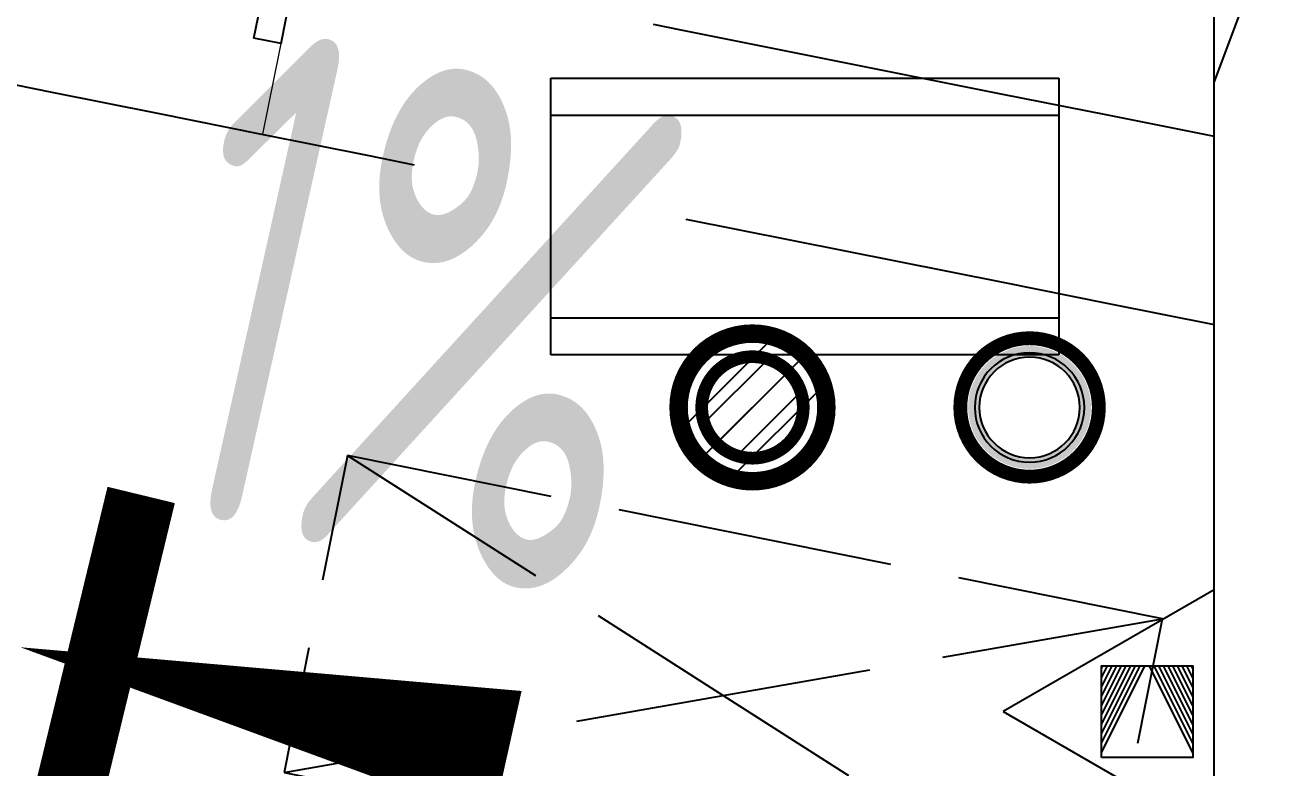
# Model space of a CAD drawing. Header units: inches. Extents: x 0 to 1813292486, y 0 to 3473589894.
# Drawn here: x 600492699 to 600494066, y 3473211484 to 3473212288 of the extents above; entities that cross this region are included whole.
import ezdxf
from ezdxf.enums import TextEntityAlignment as Align

# ---------------------------------------------------------------- set-up
doc = ezdxf.new("R2010")
doc.units = ezdxf.units.IN
doc.header["$LTSCALE"] = 1000
doc.header["$MEASUREMENT"] = 0
doc.linetypes.add('AX-MALL-WALL-P02-QT$0$DASH', pattern=[0.35, 0.25, -0.1])
for name, color, linetype in [('A-Anno-Note', 241, 'Continuous'), ('AX-MALL-DIM-P02$0$A-Anno-Dims', 3, 'Continuous'), ('AX-MALL-DIM-P02$0$A-Anno-Note', 241, 'Continuous'), ('AX-MALL-DIM-SY-P02$0$DIM_IDEN', 3, 'Continuous'), ('AX-MALL-P02-200$0$A-Anno-Note', 241, 'Continuous'), ('AX-MALL-WALL-P02$0$A-Anno-Note', 241, 'Continuous'), ('AX-MALL-WALL-P02-QT$0$A-Detl-Fine', 152, 'Continuous'), ('AX-MALL-WALL-P02-QT$0$A-Detl-Patt', 8, 'Continuous'), ('AX-MALL-WALL-P02-QT$0$A-Detl-Thin', 131, 'Continuous'), ('AX-MALL-WALL-P02-QT$0$A-Fixt', 81, 'Continuous'), ('AX-MALL-WALL-P02-QT$0$A-Hdrl', 31, 'Continuous'), ('AX-MALL-WALL-P02-QT$0$A-Wall', 2, 'Continuous'), ('AX-MALL-WALL-P02-QT$0$A-Wall-Patt', 13, 'Continuous'), ('PX-MALL-P02-LG$0$P-Airr-Pipe', 140, 'Continuous'), ('PX-MALL-P02-LG$0$P-Drain-Fldr', 4, 'Continuous'), ('PX-MALL-P02-LG$0$P-Drain-Fldr-ARCH', 161, 'Continuous'), ('PX-MALL-P02-LG$0$P-Drain-Fldr-W100', 4, 'Continuous'), ('PX-MALL-P02-LG$0$P-Drain-Fldr-W50', 4, 'Continuous'), ('PX-MALL-P02-LG$0$P-Exsh', 31, 'Continuous'), ('PX-MALL-P02-LG$0$P-Pipe-Risr', 7, 'Continuous'), ('PX-MALL-P02-LG$0$P-Pipe-Risr-Arch', 6, 'Continuous'), ('PX-MALL-P02-LG$0$P-Pipe-Risr-W100', 6, 'Continuous'), ('PX-MALL-P02-LG$0$P-Pipe-Risr-W50', 6, 'Continuous')]:
    doc.layers.add(name, color=color, linetype=linetype)
doc.layers.add('AX-MALL-WALL-P02-QT$0$M-AUX-TO-ARCH', color=1, linetype='Continuous', plot=False)
doc.styles.add('AX-MALL-DIM-P02$0$_TCH_DIM', font='gbenor.shx')
doc.styles.add('PX-MALL-P02-LG$0$jzfz', font='gbenor.shx', dxfattribs={"bigfont": 'gbcbig.shx'})

# ---------------------------------------------------------------- blocks, each defined once
blk = doc.blocks.new('AX-MALL-WALL-P02-QT$0$JB-AC(O)-Hide')
for p, q in [((-225, 174.9999999999709), (-450, 174.9999999999709)), ((-450, 174.9999999999709), (-450, 37.4999999999709)), ((-450, 174.9999999999709), (-225, 87.4999999999709)), ((150, 174.9999999999709), (-150, 174.9999999999709)), ((450, 174.9999999999709), (225.0000000000582, 174.9999999999709)), ((225.0000000000582, 87.5), (450, 174.9999999999709)), ((450, 37.4999999999709), (450, 174.9999999999709)), ((-150, 58.33333333331393), (0, -2.91038304567337e-11)), ((0, -2.91038304567337e-11), (150, 58.33333333331393)), ((-150, -58.33333333337214), (0, 0)), ((0, 0), (150, -58.33333333337214)), ((-450, -37.5000000000291), (-450, -175.0000000000291)), ((450, -175.0000000000291), (450, -37.5000000000291)), ((-450, -175.0000000000291), (-225, -87.5000000000291)), ((225.0000000000582, -87.50000000005821), (450, -175.0000000000291)), ((-450, -175.0000000000291), (-225, -175.0000000000291)), ((-150, -175.0000000000291), (150, -175.0000000000291)), ((225.0000000000582, -175.0000000000291), (450, -175.0000000000291))]:
    blk.add_line(p, q)
blk = doc.blocks.new('AX-MALL-WALL-P02-QT$0$tj')
at = {"layer": 'AX-MALL-WALL-P02-QT$0$A-Detl-Patt'}
h = blk.add_hatch(dxfattribs=at)
h.set_pattern_fill('STEEL', color=256, scale=100.0000000000001, angle=50.43183869082386)
h.set_pattern_definition([(75.00000000004839, (-14278.19445574284, 156289.8254051208), (-153.3407249234246, 41.08752340989569), []), (75.00000000004839, (-14317.88195610046, 156358.5661673546), (-153.3407249234246, 41.08752340989569), [])])
edge = h.paths.add_edge_path()
edge.add_line((88101.273016572, 47666.64152574539), (87883.93542659283, 47459.84604215622))
edge.add_line((87883.93542659283, 47459.84604215622), (91571.54751467705, 43584.64122533798))
edge.add_arc((262949.389629302, 558937.705083496), 543101.4133620498, 251.6057364187558, 260.0288666978238)
edge.add_arc((172180.8466627672, -2862.146247219684), 27099.9982179492, 64.7128659603706, 96.9316049602786, ccw=False)
edge.add_arc((262948.9730309481, 558936.3205539446), 543099.9677998082, 261.6155114784545, 271.7251478115656)
edge.add_line((279298.9759148359, 16082.51663446426), (279298.9759315252, 16382.65274763107))
edge.add_arc((262948.9742454757, 558936.3204835369), 542799.9676941936, 261.62020364125146, 271.7261014454634, ccw=False)
edge.add_arc((172180.8456921196, -2862.14609140989), 27400.00151046549, 64.80631838577902, 96.83815911678944)
edge.add_arc((262949.394896181, 558937.7037490648), 542801.4137571028, 251.6136389015772, 260.02417327084333, ccw=False)
edge.add_line((91737.26096642017, 43845.69257831573), (88101.273016572, 47666.64152574539))
at = {"layer": 'AX-MALL-WALL-P02-QT$0$A-Detl-Fine'}
blk.add_lwpolyline([(132811.4722374678, 30834.61961936951, 0.0115791088679644), (157401.0346465111, 25375.82027196884, -0.462333613789377), (158218.3106001616, 23912.57446622849, 0.01722036223288727), (157319.5910743475, 21221.48436784744, 0.01722036223288727)], format="xyb", dxfattribs=at)
at = {"layer": 'AX-MALL-WALL-P02-QT$0$A-Detl-Patt'}
blk.add_lwpolyline([(88103.03003954887, 47737.33037519455), (87813.24658572674, 47461.60306501389), (91543.92713344097, 43541.13421487808, 0.03677856867194786), (168908.9495433569, 23989.2463850975, -0.1416543586965341), (183742.0972260237, 21592.70785188675, 0.04416604653312874), (279348.9759123325, 16034.00206041336), (279348.9759345055, 16434.18465709686, -0.04414427716130016), (183859.0483468771, 21979.79425859451, 0.1405450684183163), (168919.8474783897, 24393.46752309799, -0.03670519880877311), (91764.87840116024, 43889.20268630981), (88103.03007543087, 47737.33033752441)], format="xyb", dxfattribs=at)
blk.add_lwpolyline([(88101.273016572, 47666.64152574539), (87883.93542659283, 47459.84604215622), (91571.54751467705, 43584.64122533798, 0.0367693963449814), (168910.2986617088, 24039.77597379684, -0.1415142461245126), (183756.7420067787, 21641.08926153183, 0.04414024362697595), (279298.9759148359, 16082.51663446426), (279298.9759315252, 16382.65274763107, -0.04412389944666065), (183844.4648458958, 21931.40288829803, 0.1406825130026793), (168918.4574091434, 24342.94360637665, -0.03671436212623864), (91737.26096642017, 43845.69257831573)], format="xyb", close=True, dxfattribs=at)
at = {"layer": 'AX-MALL-WALL-P02-QT$0$A-Detl-Patt', "linetype": 'AX-MALL-WALL-P02-QT$0$DASH'}
blk.add_lwpolyline([(132859.3256877661, 31028.81037187576, 0.01157910886801878), (157439.846178174, 25572.01830101013, -0.462333613769394), (158405.7177597284, 23842.72780036926, 0.01722036223352319), (157511.3607667685, 21164.70069742203, 0.01722036223352319)], format="xyb", dxfattribs=at)
at = {"layer": 'AX-MALL-WALL-P02-QT$0$A-Detl-Thin'}
blk.add_lwpolyline([(132955.0325908661, 31417.19186973572, 0.01157910886800202), (157517.4692392349, 25964.41434717178, -0.4623336138809657), (158780.5320760012, 23703.03446149826, 0.01722036223491924), (157894.9001518488, 21051.13336324692, 0.01722036223491924)], format="xyb", dxfattribs=at)
at = {"layer": 'AX-MALL-WALL-P02-QT$0$A-Hdrl', "ltscale": 6}
for points in [[(132907.1791398525, 31223.00112438202, 0.0115791088679423), (157478.6577087641, 25768.216319561, -0.462333613938532), (158593.1249176264, 23772.88112783432, 0.0172203622342485), (157703.1304593086, 21107.91702842712)], [(132883.2524142265, 31125.90575170517, 0.01157910886798392), (157459.251943469, 25670.1173081398, -0.462333613904387), (158499.4213386774, 23807.8044629097, 0.01722036223404632), (157607.2456126213, 21136.30886173248, 0.01722036223404632)]]:
    blk.add_lwpolyline(points, format="xyb", dxfattribs=at)
blk = doc.blocks.new('AX-MALL-WALL-P02-QT$0$1')
at = {"layer": 'AX-MALL-WALL-P02-QT$0$A-Detl-Patt', "linetype": 'AX-MALL-WALL-P02-QT$0$DASH', "extrusion": (0, 0, -1)}
for p, q in [((109579.0823497772, -109573.0687398911), (109829.5189602375, -109044.3849935532)), ((109606.1943365335, -109585.9116430283), (109856.6309474707, -109057.2278962135)), ((109606.1943365335, -109585.9116430283), (109579.0823497772, -109573.0687398911))]:
    blk.add_line(p, q, dxfattribs=at)
at = {"layer": 'AX-MALL-WALL-P02-QT$0$A-Detl-Patt', "linetype": 'AX-MALL-WALL-P02-QT$0$DASH', "lineweight": 13}
blk.add_lwpolyline([(108478.905179143, -109162.5688095093), (109563.3846606016, -109676.2849311829), (109649.0040137768, -109495.538351059), (108564.524532795, -108981.8222289085)], close=True, dxfattribs=at)
blk = doc.blocks.new('AX-MALL-WALL-P02-QT$0$JB-AC(i)-Li')
for p, q in [((-275, 0), (275, 0)), ((-275, 0), (275, 0)), ((-275, -300), (-275, 0)), ((275, 0), (275, -300)), ((-275, -40), (275, -40)), ((275, -260), (-275, -260)), ((275, -300), (-275, -300))]:
    blk.add_line(p, q)
blk = doc.blocks.new('AX-MALL-WALL-P02-QT')
at = {"layer": 'AX-MALL-WALL-P02-QT$0$A-Wall-Patt'}
h = blk.add_hatch(dxfattribs=at)
h.set_pattern_fill('普通砖', color=256, scale=200, style=0)
h.set_pattern_definition([(45, (0, 359.0227), (-353.55353201463, 353.55353201463), [])])
h.paths.add_polyline_path([(600302381.1746942, 3473100891.594194), (600302497.3140597, 3473100898.32633), (600303687.4535431, 3473104093.079994), (600303617.017584, 3473104190.46182), (600303500.0359138, 3473104162.89856), (600302323.7417494, 3473101005.31061)])
at = {"layer": 'AX-MALL-WALL-P02-QT$0$A-Detl-Thin', "linetype": 'AX-MALL-WALL-P02-QT$0$DASH', "ltscale": 3}
for points in [[(600299478.7079369, 3473103951.640258, 0.001749133380310115), (600302679.6592637, 3473101960.718501)], [(600299438.074372, 3473103741.072767, 0.001731678486083267), (600302608.4737549, 3473101769.631599)]]:
    blk.add_lwpolyline(points, format="xyb", dxfattribs=at)
at = {"layer": 'AX-MALL-WALL-P02-QT$0$A-Wall'}
blk.add_line((600302323.7417494, 3473101005.31061), (600303500.0359138, 3473104162.89856), dxfattribs=at)
at = {"layer": 'AX-MALL-WALL-P02-QT$0$A-Detl-Thin', "rotation": 339.5681613091762}
blk.add_blockref('AX-MALL-WALL-P02-QT$0$tj', (600144118.6961328, 3473128496.287411), dxfattribs=at)
at = {"layer": 'AX-MALL-WALL-P02-QT$0$A-Fixt'}
for name, p, rotation in [('AX-MALL-WALL-P02-QT$0$JB-AC(i)-Li', (600302286.3180934, 3473102174.372711), 339.5681613375581), ('AX-MALL-WALL-P02-QT$0$JB-AC(O)-Hide', (600301969.9314119, 3473101578.339559), 328.2482707704881)]:
    blk.add_blockref(name, p, dxfattribs=dict(at, rotation=rotation))
at = {"layer": 'AX-MALL-WALL-P02-QT$0$M-AUX-TO-ARCH', "rotation": 353.5571451931744}
blk.add_blockref('AX-MALL-WALL-P02-QT$0$1', (600205150.742895, 3473223600.317311), dxfattribs=at)
blk = doc.blocks.new('AX-MALL-WALL-P02')
at = {"layer": 'AX-MALL-WALL-P02$0$A-Anno-Note'}
blk.add_blockref('AX-MALL-WALL-P02-QT', (0, 0), dxfattribs=at)
blk = doc.blocks.new('PX-MALL-P02-LG$0$P-Risr')
at = {"layer": 'PX-MALL-P02-LG$0$P-Pipe-Risr-W50'}
h = blk.add_hatch(color=0, dxfattribs=at)
edge = h.paths.add_edge_path()
edge.add_ellipse((0, 0), major_axis=(47.05795628796547, 47.05795628796547), ratio=0.9999999999999695, start_angle=225.0000000000009, end_angle=405.0000000000009, ccw=False)
edge.add_ellipse((0, 0), major_axis=(47.05795628796764, 47.05795628796764), ratio=0.9999999999998785, start_angle=133.9675974886221, end_angle=225.0000000000035, ccw=False)
edge.add_line((-66.53919663240958, 1.199087783927098), (-54.4367953546693, 1.199087783927098))
edge.add_ellipse((0, 0), major_axis=(-38.50196423560672, 38.50196423560672), ratio=0.9999999999999859, start_angle=43.73814098242129, end_angle=134.9999999999996)
edge.add_ellipse((0, 0), major_axis=(38.50196423561096, 38.50196423561096), ratio=0.9999999999998216, start_angle=225.0000000000051, end_angle=405.0000000000051)
edge.add_ellipse((0, 0), major_axis=(38.50196423560679, 38.50196423560679), ratio=0.9999999999999831, start_angle=45.00000000000048, end_angle=133.7381409824204)
edge.add_line((-54.43679535467527, 1.199087783927098), (-66.53919663241555, 1.199087783927098))
edge.add_ellipse((0, 0), major_axis=(-47.05795628796762, 47.05795628796762), ratio=0.9999999999998742, start_angle=-45.00000000000358, end_angle=43.967597488629224, ccw=False)
at = {"layer": 'PX-MALL-P02-LG$0$P-Pipe-Risr-Arch', "ltscale": 0.7}
blk.add_circle((0, 0), 59.29000000000001, dxfattribs=at)
at = {"layer": 'PX-MALL-P02-LG$0$P-Pipe-Risr-W100', "color": 0, "const_width": 15}
blk.add_lwpolyline([(-75, 0, 1), (75, 0, 1)], format="xyb", close=True, dxfattribs=at)
at = {"layer": 'PX-MALL-P02-LG$0$P-Pipe-Risr-W50'}
blk.add_circle((0, 0), 54.45000000000001, dxfattribs=at)
at = {"layer": 'PX-MALL-P02-LG$0$P-Pipe-Risr', "style": 'PX-MALL-P02-LG$0$jzfz', "width": 0.6, "flags": 1}
for tag, p in [('SYS-MARK', (0.3310501334344735, -45.65933377496549)), ('RANGE', (0.3337570973526454, -45.67887874227017))]:
    blk.add_attdef(tag, text='', height=0.015625, dxfattribs=at).set_placement(p, align=Align.MIDDLE)
blk = doc.blocks.new('PX-MALL-P02-LG$0$A$C5A9C1854')
at = {"layer": 'PX-MALL-P02-LG$0$P-Drain-Fldr-W50', "ltscale": 0.7}
for p, q in [((52.36634142632829, -16.81565596791916), (-16.81565596786095, 52.36634142627008)), ((38.89087296527578, -38.89087296521757), (-38.89087296527578, 38.89087296521757)), ((16.81565596797736, -52.36634142627008), (-52.36634142621187, 16.81565596791916))]:
    blk.add_line(p, q, dxfattribs=at)
at = {"layer": 'PX-MALL-P02-LG$0$P-Drain-Fldr-W50', "ltscale": 0.7, "const_width": 13.75}
blk.add_lwpolyline([(-54.99999999994179, 0, 1), (55.00000000005821, 0, 1)], format="xyb", close=True, dxfattribs=at)
blk = doc.blocks.new('PX-MALL-P02-LG$0$A$C7D2520B3')
at = {"layer": 'PX-MALL-P02-LG$0$P-Drain-Fldr', "ltscale": 0.7}
for p, q in [((78.54951213949244, -25.22348395187873), (-25.22348395179142, 78.54951213940512)), ((58.33630944791366, -58.33630944788456), (-58.33630944791366, 58.33630944788456)), ((25.22348395196605, -78.54951213940512), (-78.54951213931781, 25.22348395187873))]:
    blk.add_line(p, q, dxfattribs=at)
at = {"layer": 'PX-MALL-P02-LG$0$P-Drain-Fldr', "ltscale": 0.7, "const_width": 20}
blk.add_lwpolyline([(5.820766091346741e-11, -80, 1), (5.820766091346741e-11, 80, 1)], format="xyb", close=True, dxfattribs=at)
blk = doc.blocks.new('PX-MALL-P02-LG$0$A$C2257314B')
at = {"layer": 'PX-MALL-P02-LG$0$P-Drain-Fldr-ARCH', "ltscale": 0.7}
for p, q in [((52.36634142632829, -16.81565596791916), (-16.81565596786095, 52.36634142627008)), ((38.89087296527578, -38.89087296521757), (-38.89087296527578, 38.89087296521757)), ((16.81565596797736, -52.36634142627008), (-52.36634142621187, 16.81565596791916))]:
    blk.add_line(p, q, dxfattribs=at)
for start, end in [(0, 180), (180, 0)]:
    blk.add_arc((5.820766091346741e-11, -1.77635683940025e-15), 55, start, end, dxfattribs=at)
blk = doc.blocks.new('PX-MALL-P02-LG$0$P-Drain-Fldr')
blk.add_blockref('PX-MALL-P02-LG$0$A$C2257314B', (0, 0))
at = {"layer": 'PX-MALL-P02-LG$0$P-Drain-Fldr-W100'}
blk.add_blockref('PX-MALL-P02-LG$0$A$C7D2520B3', (0, 0), dxfattribs=at)
at = {"layer": 'PX-MALL-P02-LG$0$P-Drain-Fldr-W50'}
blk.add_blockref('PX-MALL-P02-LG$0$A$C5A9C1854', (0, 0), dxfattribs=at)
blk = doc.blocks.new('PX-MALL-P02-LG$0$MHQ')
at = {"layer": 'PX-MALL-P02-LG$0$P-Exsh', "ltscale": 0.7}
h = blk.add_hatch(dxfattribs=at)
h.set_pattern_fill('ANSI31', color=256, scale=25, style=0)
h.set_pattern_definition([(45, (-160019.2306599375, -42228.3236173685), (-28.0633003783411, 28.0633003783411), [])])
h.paths.add_polyline_path([(-75.0000000015425, 185.1731819980414), (75, 185.1731819980414), (75, 35.17318199802685), (-75.0000000015425, 35.17318199802685)])
for points in [[(0, 346.4101615137042), (-200, -1.455191522836685e-11), (200, -1.455191522836685e-11)], [(0, 346.4101615137042), (-200, -1.455191522836685e-11), (200, -1.455191522836685e-11)], [(0, 346.4101615137042), (-200, -1.455191522836685e-11), (200, -1.455191522836685e-11)], [(-75.0000000015425, 185.1731819980414), (75, 185.1731819980414), (75, 35.17318199802685), (-75.0000000015425, 35.17318199802685)]]:
    blk.add_lwpolyline(points, close=True, dxfattribs=at)
blk = doc.blocks.new('PX-MALL-P02-LG$0$A$C301F1425')
at = {"layer": 'PX-MALL-P02-LG$0$P-Exsh', "ltscale": 0.7}
for p in [(-200, 1.455191522836685e-11), (200, 1.455191522836685e-11)]:
    blk.add_blockref('PX-MALL-P02-LG$0$MHQ', p, dxfattribs=at)
blk = doc.blocks.new('PX-MALL-P02-LG')
at = {"xscale": 0.660000000149011, "yscale": 0.660000000149011, "zscale": 0.660000000149011, "rotation": 69.5681607532739}
blk.add_blockref('PX-MALL-P02-LG$0$A$C301F1425', (600302415.9022591, 3473101252.70188), dxfattribs=at)
at = {"layer": 'PX-MALL-P02-LG$0$P-Airr-Pipe', "xscale": -1, "rotation": 69.56816130750386}
blk.add_blockref('PX-MALL-P02-LG$0$P-Risr', (600302389.6073853, 3473101755.100787), dxfattribs=at)
at = {"layer": 'PX-MALL-P02-LG$0$P-Drain-Fldr', "xscale": -0.9999999999999991, "rotation": 339.5681613075038}
blk.add_blockref('PX-MALL-P02-LG$0$P-Drain-Fldr', (600302108.4809412, 3473101859.828636), dxfattribs=at)
blk = doc.blocks.new('AX-MALL-DIM-SY-P02')
at = {"layer": 'AX-MALL-DIM-SY-P02$0$DIM_IDEN', "const_width": 75}
blk.add_lwpolyline([(600301455.1877822, 3473102002.026022), (600301013.1791983, 3473101347.635451)], dxfattribs=at)
blk = doc.blocks.new('AX-MALL-DIM-P02')
at = {"layer": 'AX-MALL-DIM-P02$0$A-Anno-Dims'}
blk.add_lwpolyline([(600301925.4874766, 3473101470.347828, 0, 0, 0), (600301274.9832121, 3473101893.059732, 0, 144, 0), (600301727.7796147, 3473101598.822723, 0, 0, 0)], format="xyseb", dxfattribs=at)
blk.add_blockref('AX-MALL-DIM-SY-P02', (0, 0), dxfattribs=at)
at = {"layer": 'AX-MALL-DIM-P02$0$A-Anno-Note', "style": 'AX-MALL-DIM-P02$0$_TCH_DIM', "width": 0.7}
blk.add_text('1%', height=535.5, rotation=326.9833073885808, dxfattribs=at).set_placement((600301443.9660034, 3473101998.1317))
blk = doc.blocks.new('AX-MALL-P02-200')
at = {"layer": 'AX-MALL-P02-200$0$A-Anno-Note'}
blk.add_blockref('AX-MALL-WALL-P02', (0, 0), dxfattribs=at)
for name in ['AX-MALL-DIM-P02', 'PX-MALL-P02-LG']:
    blk.add_blockref(name, (0, 0), dxfattribs=at)

msp = doc.modelspace()

# ---------------------------------------------------------------- block references
at = {"layer": 'A-Anno-Note', "rotation": 20.43183869077545}
msp.add_blockref('AX-MALL-P02-200', (1250392458.527329, 9048125.682563305), dxfattribs=at)

doc.saveas('drawing.dxf')
